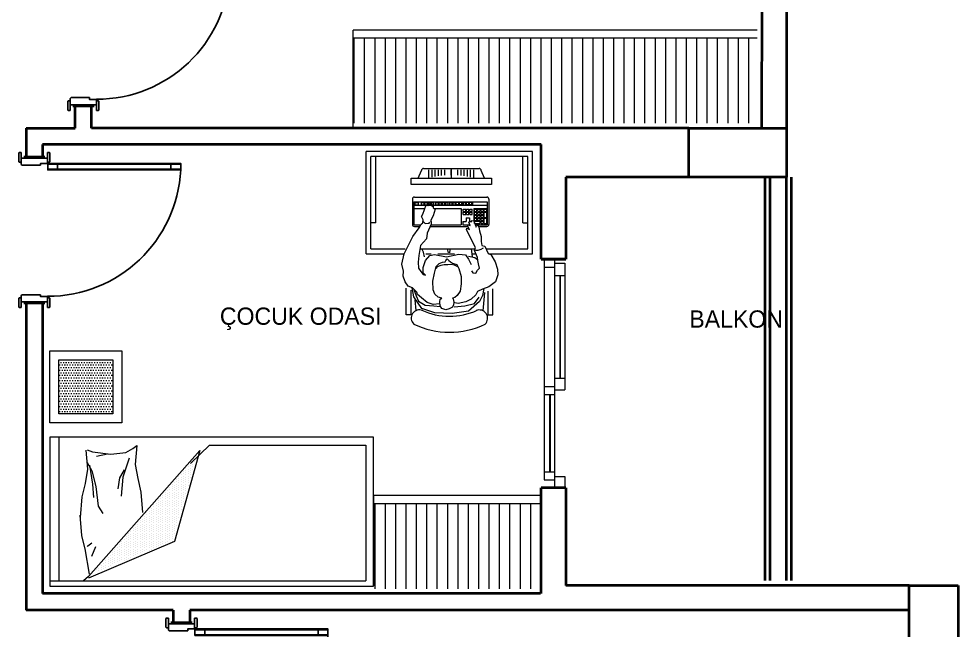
# Model space of a CAD drawing. Header units: millimetres. Extents: x 0 to 2111, y 0 to 1407.
# Drawn here: x 1536 to 2111, y 714 to 1089 of the extents above; entities that cross this region are included whole.
import ezdxf

# ---------------------------------------------------------------- set-up
doc = ezdxf.new("R2010")
doc.units = ezdxf.units.MM
for name, color, linetype, lineweight in [('cam', 130, 'Continuous', 5), ('duvar_40', 255, 'Continuous', 40), ('KAPI_ALFA', 252, 'Continuous', 25), ('tefriş-mobilyaaa', 250, 'Continuous', 15), ('yazı', 255, 'Continuous', 20)]:
    doc.layers.add(name, color=color, linetype=linetype, lineweight=lineweight)
doc.layers.add('PENCERE', color=134, linetype='Continuous')
doc.styles.get("Standard").update_dxf_attribs({"font": 'EtrFont'})
pattern_1 = [(90, (-7186.818, -2027.5866), (-6.35, 4e-16), [])]

# ---------------------------------------------------------------- blocks, each defined once
blk = doc.blocks.new('8')
at = {"layer": 'tefriş-mobilyaaa'}
h = blk.add_hatch(dxfattribs=at)
h.set_pattern_fill('LINE', color=256, scale=2, angle=90, style=0, pattern_type=2)
h.set_pattern_definition(pattern_1)
h.paths.add_polyline_path([(1852.3, 791.72), (1753.17, 791.72), (1753.17, 739.72), (1852.22, 739.72)])
for p, q in [((1855.21, 796.72), (1753.17, 796.72)), ((1855.21, 791.72), (1753.17, 791.72))]:
    blk.add_line(p, q, dxfattribs=at)
blk = doc.blocks.new('10')
at = {"layer": 'tefriş-mobilyaaa'}
h = blk.add_hatch(dxfattribs=at)
h.set_pattern_fill('LINE', color=256, scale=2, angle=90, style=0, pattern_type=2)
h.set_pattern_definition(pattern_1)
h.paths.add_polyline_path([(1740.68, 1076.72), (1740.65, 1024.72), (1987.65, 1024.72), (1987.65, 1076.72)])
for p, q in [((1987.65, 1081.72), (1740.69, 1081.72)), ((1987.65, 1076.72), (1740.69, 1076.72))]:
    blk.add_line(p, q, dxfattribs=at)
blk = doc.blocks.new('v6')
at = {"layer": 'cam'}
for p, q in [((1866.942818, 931.564204), (1866.942818, 868.564204)), ((1867.298018, 931.564204), (1867.298018, 868.564204)), ((1860.646118, 858.564204), (1860.65938, 811.344925)), ((1861.020018, 858.564204), (1861.03328, 811.344925))]:
    blk.add_line(p, q, dxfattribs=at)
at = {"layer": 'duvar_40'}
for p, q in [((1870.646107, 941.563204), (1855.645897, 941.563204)), ((1855.645897, 941.563204), (1870.646118, 941.563204)), ((1870.645988, 801.457784), (1855.645979, 801.457784))]:
    blk.add_line(p, q, dxfattribs=at)
at = {"layer": 'PENCERE', "color": 134, "linetype": 'Continuous', "lineweight": 18}
for p, q in [((1857.521118, 941.564204), (1857.521118, 936.564204)), ((1857.521118, 941.564204), (1863.771118, 941.564204)), ((1857.521118, 936.564204), (1857.521118, 863.564204)), ((1857.521118, 936.564204), (1863.771118, 936.564204)), ((1863.771118, 941.564204), (1863.771118, 936.564204)), ((1863.771118, 939.076104), (1870.021118, 939.076104)), ((1863.771118, 936.564204), (1863.771118, 931.564204)), ((1870.021118, 939.076104), (1870.021118, 931.564204)), ((1863.771118, 931.564204), (1863.771118, 868.564204)), ((1863.771118, 931.564204), (1866.942818, 931.564204)), ((1863.771118, 931.564204), (1870.021118, 931.564204)), ((1866.942818, 931.564204), (1867.298018, 931.564204)), ((1867.298018, 931.564204), (1870.021118, 931.564204)), ((1870.021118, 931.564204), (1870.021118, 868.564204)), ((1863.771118, 868.564204), (1863.771118, 863.564204)), ((1863.771118, 868.564204), (1866.942818, 868.564204)), ((1863.771118, 868.564204), (1870.021118, 868.564204)), ((1866.942818, 868.564204), (1867.298018, 868.564204)), ((1867.298018, 868.564204), (1870.021118, 868.564204)), ((1870.021118, 868.564204), (1870.021118, 861.419804)), ((1857.521118, 863.564204), (1857.521118, 858.564204)), ((1857.521118, 863.564204), (1863.771118, 863.564204)), ((1863.771118, 863.564204), (1863.771118, 858.564204)), ((1857.521118, 858.564204), (1857.53438, 811.344925)), ((1857.521118, 858.564204), (1860.646118, 858.564204)), ((1857.521118, 858.564204), (1863.771118, 858.564204)), ((1860.646118, 858.564204), (1861.020018, 858.564204)), ((1861.020018, 858.564204), (1863.771118, 858.564204)), ((1863.771118, 861.419804), (1870.021118, 861.419804)), ((1863.771118, 858.564204), (1863.78438, 811.344925)), ((1857.53438, 811.344925), (1857.53438, 806.344925)), ((1857.53438, 811.344925), (1860.65938, 811.344925)), ((1857.53438, 811.344925), (1863.78438, 811.344925)), ((1860.65938, 811.344925), (1861.03328, 811.344925)), ((1861.03328, 811.344925), (1863.78438, 811.344925)), ((1863.78438, 811.344925), (1863.78438, 806.344925)), ((1857.53438, 806.344925), (1863.78438, 806.344925)), ((1863.78438, 808.403825), (1870.03438, 808.403825)), ((1863.78438, 806.344925), (1863.78438, 801.344925)), ((1870.03438, 808.403825), (1870.03438, 801.344925)), ((1863.78438, 801.344925), (1866.95608, 801.344925)), ((1863.78438, 801.344925), (1870.03438, 801.344925)), ((1866.95608, 801.344925), (1867.31128, 801.344925)), ((1867.31128, 801.344925), (1870.03438, 801.344925))]:
    blk.add_line(p, q, dxfattribs=at)
blk = doc.blocks.new('h')
at = {"layer": 'tefriş-mobilyaaa'}
for p, q in [((62.5, 101.87871), (0, 101.87871)), ((0, 101.87871), (0, 0)), ((59.5, 98.87871), (3, 98.87871)), ((3, 98.87871), (3, 3)), ((26, 98.87871), (3, 98.87871)), ((43.5, 98.87871), (26, 98.87871)), ((43.5, 95.87871), (43.5, 98.87871)), ((59.5, 73.37914), (59.5, 98.87871)), ((62.5, 75.145794), (62.5, 101.87871)), ((26, 95.87871), (3, 95.87871)), ((43.5, 95.87871), (26, 95.87871)), ((29.052098, 75.155805), (44.489809, 75.155805)), ((99.974361, 77.474086), (83.971736, 77.492787)), ((99.97088, 74.495509), (99.974361, 77.474086)), ((10.247476, 35.207758), (10.243809, 69.144632)), ((16.197406, 72.519548), (11.534442, 70.435559)), ((27.807121, 29.589655), (27.807121, 73.910828)), ((30.795065, 29.34066), (30.795065, 74.159823)), ((30.795065, 74.159823), (44.738805, 74.159823)), ((32.787028, 29.34066), (32.787028, 74.159823)), ((34.778991, 65.985708), (34.778991, 74.159823)), ((35.188407, 72.335136), (35.188407, 73.829108)), ((36.682379, 73.829108), (35.188407, 73.829108)), ((36.682379, 72.335136), (35.188407, 72.335136)), ((35.188407, 70.343174), (35.188407, 71.837146)), ((36.682379, 71.837146), (35.188407, 71.837146)), ((36.682379, 70.343174), (35.188407, 70.343174)), ((35.188407, 68.351211), (35.188407, 69.845183)), ((36.682379, 69.845183), (35.188407, 69.845183)), ((36.682379, 72.335136), (36.682379, 73.829108)), ((36.682379, 70.343174), (36.682379, 71.837146)), ((36.682379, 68.351211), (36.682379, 69.845183)), ((37.027754, 72.335136), (37.027754, 73.829108)), ((40.361073, 73.829108), (37.027754, 73.829108)), ((40.361073, 72.335136), (37.027754, 72.335136)), ((38.521726, 71.837146), (37.027754, 71.837146)), ((37.027754, 70.343174), (37.027754, 71.837146)), ((38.521726, 70.343174), (37.027754, 70.343174)), ((38.521726, 69.845183), (37.027754, 69.845183)), ((37.027754, 68.351211), (37.027754, 69.845183)), ((38.521726, 70.343174), (38.521726, 71.837146)), ((38.521726, 68.351211), (38.521726, 69.845183)), ((38.867101, 70.343174), (38.867101, 71.837146)), ((40.361073, 71.837146), (38.867101, 71.837146)), ((40.361073, 70.343174), (38.867101, 70.343174)), ((38.867101, 68.351211), (38.867101, 69.845183)), ((40.361073, 69.845183), (38.867101, 69.845183)), ((40.361073, 72.335136), (40.361073, 73.829108)), ((40.361073, 70.343174), (40.361073, 71.837146)), ((40.361073, 68.351211), (40.361073, 69.845183)), ((40.706448, 72.335136), (40.706448, 73.829108)), ((44.039767, 73.829108), (40.706448, 73.829108)), ((44.039767, 72.335136), (40.706448, 72.335136)), ((40.706448, 70.343174), (40.706448, 71.837146)), ((42.20042, 71.837146), (40.706448, 71.837146)), ((42.20042, 70.343174), (40.706448, 70.343174)), ((40.706448, 68.351211), (40.706448, 69.845183)), ((42.20042, 69.845183), (40.706448, 69.845183)), ((42.20042, 70.343174), (42.20042, 71.837146)), ((42.20042, 68.351211), (42.20042, 69.845183)), ((42.545795, 70.343174), (42.545795, 71.837146)), ((44.039767, 71.837146), (42.545795, 71.837146)), ((44.039767, 70.343174), (42.545795, 70.343174)), ((42.545795, 66.359248), (42.545795, 69.845183)), ((44.039767, 69.845183), (42.545795, 69.845183)), ((44.039767, 72.335136), (44.039767, 73.829108)), ((44.039767, 70.343174), (44.039767, 71.837146)), ((44.039767, 66.359248), (44.039767, 69.845183)), ((44.738805, 67.784742), (44.738805, 74.159823)), ((45.734786, 68.675137), (45.734786, 73.910828)), ((85.339507, 74.512607), (99.97088, 74.495509)), ((86.281522, 72.508164), (97.384736, 71.429694)), ((16.144051, 65.885773), (11.152428, 65.883945)), ((15.587606, 63.949517), (11.152667, 63.947757)), ((30.795065, 65.195991), (32.787028, 65.195991)), ((32.595616, 64.806614), (31.101644, 64.806614)), ((31.101644, 64.806614), (31.101644, 63.312642)), ((32.595616, 63.312642), (31.101644, 63.312642)), ((32.595616, 64.806614), (32.595616, 63.312642)), ((34.778991, 65.985708), (42.59777, 65.985708)), ((36.682379, 68.351211), (35.188407, 68.351211)), ((35.188407, 66.359248), (35.188407, 67.85322)), ((36.682379, 67.85322), (35.188407, 67.85322)), ((36.682379, 66.359248), (35.188407, 66.359248)), ((35.188407, 63.45051), (35.188407, 64.944482)), ((36.682379, 64.944482), (35.188407, 64.944482)), ((36.682379, 63.45051), (35.188407, 63.45051)), ((36.682379, 66.359248), (36.682379, 67.85322)), ((36.682379, 63.45051), (36.682379, 64.944482)), ((38.521726, 68.351211), (37.027754, 68.351211)), ((38.521726, 67.85322), (37.027754, 67.85322)), ((37.027754, 66.359248), (37.027754, 67.85322)), ((38.521726, 66.359248), (37.027754, 66.359248)), ((37.027754, 63.45051), (37.027754, 64.944482)), ((38.521726, 64.944482), (37.027754, 64.944482)), ((38.521726, 63.45051), (37.027754, 63.45051)), ((38.521726, 66.359248), (38.521726, 67.85322)), ((38.521726, 63.45051), (38.521726, 64.944482)), ((40.361073, 68.351211), (38.867101, 68.351211)), ((38.867101, 66.359248), (38.867101, 67.85322)), ((40.361073, 67.85322), (38.867101, 67.85322)), ((40.361073, 66.359248), (38.867101, 66.359248)), ((40.361073, 66.359248), (40.361073, 67.85322)), ((40.499268, 63.204028), (42.746842, 63.204028)), ((40.499268, 61.212065), (40.499268, 63.204028)), ((42.20042, 68.351211), (40.706448, 68.351211)), ((40.706448, 66.359248), (40.706448, 67.85322)), ((42.20042, 67.85322), (40.706448, 67.85322)), ((42.20042, 66.359248), (40.706448, 66.359248)), ((42.20042, 66.359248), (42.20042, 67.85322)), ((44.039767, 66.359248), (42.545795, 66.359248)), ((42.746842, 63.204028), (42.746842, 64.596474)), ((44.738805, 66.822788), (44.738805, 67.284691)), ((44.738805, 59.220102), (44.738805, 63.512251)), ((45.734786, 67.212187), (45.734786, 67.375158)), ((59.5, 64.608514), (59.5, 66.699)), ((59.5, 32.87274), (59.5, 64.608514)), ((62.5, 64.900947), (62.5, 67.277005)), ((15.225758, 62.013284), (11.152905, 62.011569)), ((14.792875, 60.077043), (11.153144, 60.075381)), ((14.547992, 58.140825), (11.153382, 58.139194)), ((30.795065, 59.220102), (32.787028, 59.220102)), ((32.595208, 61.078817), (31.101236, 61.078817)), ((31.101236, 59.584845), (31.101236, 61.078817)), ((32.595208, 59.584845), (31.101236, 59.584845)), ((32.595344, 62.94173), (31.101372, 62.94173)), ((31.101372, 62.94173), (31.101372, 61.447758)), ((32.595344, 61.447758), (31.101372, 61.447758)), ((31.102006, 58.661273), (31.102006, 57.167301)), ((32.595978, 58.661273), (31.102006, 58.661273)), ((32.595208, 59.584845), (32.595208, 61.078817)), ((32.595344, 62.94173), (32.595344, 61.447758)), ((32.595978, 58.661273), (32.595978, 57.167301)), ((34.778991, 41.618653), (34.778991, 58.224121)), ((34.778991, 58.224121), (44.738805, 58.224121)), ((36.682379, 62.952519), (35.188407, 62.952519)), ((35.188407, 61.458547), (35.188407, 62.952519)), ((36.682379, 61.458547), (35.188407, 61.458547)), ((36.682379, 60.960556), (35.188407, 60.960556)), ((35.188407, 59.466584), (35.188407, 60.960556)), ((36.682379, 59.466584), (35.188407, 59.466584)), ((36.682379, 61.458547), (36.682379, 62.952519)), ((36.682379, 59.466584), (36.682379, 60.960556)), ((38.521726, 62.952519), (37.027754, 62.952519)), ((37.027754, 61.458547), (37.027754, 62.952519)), ((38.521726, 61.458547), (37.027754, 61.458547)), ((37.027754, 59.466584), (37.027754, 60.960556)), ((38.521726, 60.960556), (37.027754, 60.960556)), ((38.521726, 59.466584), (37.027754, 59.466584)), ((38.521726, 61.458547), (38.521726, 62.952519)), ((38.521726, 59.466584), (38.521726, 60.960556)), ((40.499268, 61.212065), (42.746842, 61.212065)), ((42.746842, 59.220102), (42.746842, 61.212065)), ((42.746842, 59.220102), (44.738805, 59.220102)), ((44.76737, 39.754057), (44.738805, 58.224121)), ((45.734786, 39.314699), (45.734786, 62.262787)), ((10.245643, 51.997032), (16.197406, 51.997032)), ((14.401907, 56.204619), (11.153621, 56.203006)), ((14.353494, 51.99874), (11.153859, 51.997132)), ((32.595978, 57.167301), (31.102006, 57.167301)), ((31.102006, 56.66931), (31.102006, 55.175338)), ((32.595978, 56.66931), (31.102006, 56.66931)), ((32.595978, 55.175338), (31.102006, 55.175338)), ((31.102006, 53.248886), (31.102006, 54.742859)), ((32.595978, 54.742859), (31.102006, 54.742859)), ((32.595978, 53.248886), (31.102006, 53.248886)), ((31.102006, 51.256924), (31.102006, 52.750896)), ((32.595978, 52.750896), (31.102006, 52.750896)), ((32.595978, 56.66931), (32.595978, 55.175338)), ((32.595978, 53.248886), (32.595978, 54.742859)), ((32.595978, 51.256924), (32.595978, 52.750896)), ((62.5, 43.877404), (62.5, 54.174107)), ((14.402384, 48.151198), (11.154098, 48.149585)), ((14.548946, 46.215028), (11.154336, 46.213397)), ((32.595978, 51.256924), (31.102006, 51.256924)), ((31.102006, 48.71922), (31.102006, 50.213192)), ((32.595978, 50.213192), (31.102006, 50.213192)), ((32.595978, 48.71922), (31.102006, 48.71922)), ((31.102006, 46.727257), (31.102006, 48.221229)), ((32.595978, 48.221229), (31.102006, 48.221229)), ((32.595978, 46.727257), (31.102006, 46.727257)), ((31.102006, 44.735294), (31.102006, 46.229266)), ((32.595978, 46.229266), (31.102006, 46.229266)), ((32.595978, 48.71922), (32.595978, 50.213192)), ((32.595978, 46.727257), (32.595978, 48.221229)), ((32.595978, 44.735294), (32.595978, 46.229266)), ((14.794307, 44.278871), (11.154575, 44.277209)), ((15.227667, 42.342736), (11.154814, 42.341021)), ((15.589992, 40.406593), (11.155052, 40.404833)), ((32.595978, 44.735294), (31.102006, 44.735294)), ((31.102006, 42.743332), (31.102006, 44.237304)), ((32.595978, 44.237304), (31.102006, 44.237304)), ((32.595978, 42.743332), (31.102006, 42.743332)), ((31.102006, 40.003661), (31.102006, 41.497633)), ((32.595978, 41.497633), (31.102006, 41.497633)), ((32.595978, 42.743332), (32.595978, 44.237304)), ((32.595978, 40.003661), (32.595978, 41.497633)), ((16.146914, 38.470474), (11.155291, 38.468645)), ((32.595978, 40.003661), (31.102006, 40.003661)), ((31.102006, 38.011698), (31.102006, 39.50567)), ((32.595978, 39.50567), (31.102006, 39.50567)), ((32.595978, 38.011698), (31.102006, 38.011698)), ((31.102006, 36.019735), (31.102006, 37.513707)), ((32.595978, 37.513707), (31.102006, 37.513707)), ((32.595978, 36.019735), (31.102006, 36.019735)), ((31.102006, 34.027772), (31.102006, 35.521745)), ((32.595978, 35.521745), (31.102006, 35.521745)), ((32.595978, 38.011698), (32.595978, 39.50567)), ((32.595978, 36.019735), (32.595978, 37.513707)), ((32.595978, 34.027772), (32.595978, 35.521745)), ((34.778991, 29.34066), (34.778991, 35.984365)), ((62.5, 36.548892), (62.5, 39.939605)), ((16.201904, 31.837782), (11.538427, 33.917125)), ((30.795065, 29.34066), (44.738805, 29.34066)), ((32.595978, 34.027772), (31.102006, 34.027772)), ((32.595978, 32.186692), (31.102006, 32.186692)), ((31.102006, 30.043847), (31.102006, 32.186692)), ((32.595978, 30.043847), (31.102006, 30.043847)), ((32.595978, 30.043847), (32.595978, 32.186692)), ((44.738805, 29.34066), (44.738805, 33.51053)), ((45.734786, 29.589655), (45.734786, 33.012965)), ((90.760877, 29.920877), (97.336956, 30.544109)), ((29.052098, 28.344679), (44.489809, 28.344679)), ((59.5, 3), (59.5, 23.976262)), ((62.5, 0), (62.5, 23.20632)), ((99.912447, 24.49368), (83.637432, 24.512699)), ((84.82256, 27.489896), (99.915928, 27.472257)), ((99.915928, 27.472257), (99.912447, 24.49368)), ((26, 6), (3, 6)), ((43.5, 6), (26, 6)), ((43.5, 6), (43.5, 3)), ((62.5, 0), (0, 0)), ((59.5, 3), (3, 3)), ((26, 3), (3, 3)), ((43.5, 3), (26, 3))]:
    blk.add_line(p, q, dxfattribs=at)
at = {"layer": 'tefriş-mobilyaaa', "flags": 128}
for points in [[(72.944966, 64.557674), (74.126424, 65.400852), (74.295204, 67.087207), (72.607407, 68.09902), (71.257169, 69.448104), (68.725473, 68.773562), (66.531337, 68.436291), (64.84354, 68.267656), (60.455267, 66.412665), (58.76747, 66.918571), (53.535299, 64.389038), (47.628009, 61.522234), (46.78411, 61.69087), (47.628009, 63.20859), (45.602652, 62.196777), (44.758753, 62.534048), (45.265093, 63.714496), (43.070956, 62.871319), (42.564617, 63.714496), (42.902177, 64.557674), (42.227058, 64.72631), (42.395837, 65.906758), (46.277771, 67.424478), (44.421194, 67.255842), (44.927533, 68.09902), (46.108991, 68.942198), (48.471907, 69.448104), (52.016281, 70.459917), (55.054316, 70.459917), (57.417232, 70.797189), (57.923571, 72.652179), (62.311844, 74.675806), (62.986963, 76.362161), (67.544015, 78.891694), (71.932288, 80.409414), (75.307882, 80.578049), (79.696155, 79.228965), (82.734189, 75.013077), (84.253207, 71.13446), (85.603445, 68.267656), (87.628801, 67.087207), (90.329277, 64.220403), (91.848294, 61.016328), (93.029752, 56.294533), (92.523413, 54.270907)], [(60.286487, 66.918571), (60.286487, 68.604927), (59.611368, 70.459918), (58.936249, 71.809002)], [(83.746868, 71.977637), (87.966361, 71.13446), (91.679514, 69.448104), (97.586804, 62.702683), (99.105822, 52.753187), (98.768263, 42.129149), (96.067787, 34.203279), (88.810259, 29.312849), (83.345153, 28.247397)], [(95.055109, 53.933636), (94.37999, 60.341786), (92.860972, 66.244029), (89.147819, 69.110833)], [(39.245235, 40.976763), (42.339445, 39.43098), (43.014564, 39.768251), (44.364802, 39.936887), (49.934532, 37.407354), (53.310127, 36.901447), (57.450405, 33.360101), (63.526475, 32.348288), (67.577188, 31.842381), (71.290341, 32.179653), (73.315698, 33.528737), (75.172275, 35.046457), (75.678614, 36.395541), (74.159597, 34.877821), (70.952782, 34.877821), (66.564509, 36.395541), (63.526475, 39.093709), (63.020135, 41.960513), (64.370373, 49.211841), (62.851356, 56.80044), (63.188915, 60.847692), (65.720611, 62.702683), (69.096205, 64.220403)], [(64.168421, 65.063581), (59.5, 64.608514)], [(63.999641, 62.702683), (64.84354, 66.5813), (66.024998, 68.267656)], [(70.58205, 56.125898), (69.569372, 54.102271), (69.063032, 51.910009), (69.231812, 50.055019), (69.231812, 47.694121), (69.738151, 45.670495), (70.41327, 43.478233), (71.763508, 42.972326)], [(62.029861, 50.428999), (59.5, 49.834246)], [(60.065453, 51.238298), (62.033398, 51.144666)], [(93.231705, 44.995953), (93.569264, 41.117336), (92.387806, 37.407354), (89.518551, 33.866008), (87.493194, 31.50511), (85.974177, 30.999204), (83.442481, 28.469671), (82.261023, 25.771502), (79.729327, 23.916512), (76.184953, 22.736063), (73.146918, 22.904698), (68.927425, 21.892885), (62.513796, 23.410605), (51.959889, 28.638306), (46.727718, 32.516924), (44.364802, 33.697372), (43.520903, 34.709185), (41.833106, 34.877821), (39.63897, 33.866008), (38.165709, 34.753883), (32.595978, 36.777509), (32.427198, 37.452051), (33.102317, 37.789322), (31.920859, 38.801136), (31.920859, 40.15022), (33.271097, 40.15022), (33.271097, 41.162033), (34.452555, 41.162033), (35.296454, 42.342482), (39.245235, 40.976763)], [(84.421987, 29.312849), (88.30392, 30.661933), (91.510735, 32.179653), (93.873651, 36.226905), (94.37999, 41.454607), (94.886329, 45.333224)], [(42.812611, 35.046456), (43.99407, 36.226905), (43.82529, 38.587803), (43.150171, 39.093709)], [(64.361154, 35.786544), (61.491898, 35.112001), (59.861513, 34.249593)]]:
    blk.add_lwpolyline(points, dxfattribs=at)
for points in [[(20.127947, 27.513286), (16.197406, 27.513286), (16.197406, 76.839104), (20.127947, 76.839104)], [(65.687438, 49.717747), (66.531337, 50.560925), (67.544015, 51.572738), (68.219134, 52.921823), (69.063032, 55.619991), (71.425949, 56.80044), (76.48934, 58.149524), (80.877613, 58.149524), (85.434665, 57.643617), (88.13514, 55.788627), (89.316598, 54.270907), (89.654158, 52.921823), (90.160497, 53.259094), (92.185854, 53.765), (93.704871, 53.596365), (95.223888, 52.921823), (96.236567, 50.898196), (96.911686, 48.87457), (96.067787, 46.345037), (94.37999, 45.333224), (92.017074, 45.164588), (90.329277, 45.333224), (89.654158, 46.345037), (89.147819, 44.152775), (87.291242, 42.129149), (84.590766, 41.117336), (79.189815, 40.9487), (74.295204, 41.791878), (70.244491, 42.803691), (68.556693, 44.658682), (67.712795, 46.682308), (67.544015, 48.368663), (66.531337, 48.87457)]]:
    blk.add_lwpolyline(points, close=True, dxfattribs=at)
at = {"layer": 'tefriş-mobilyaaa'}
for centre, radius, start, end in [((29.052098, 73.910828), 1.244977, 90, 180), ((44.489809, 73.910828), 1.244977, 0, 90), ((11.534601, 69.144768), 1.290792, 90.00706, 180.00706), ((101.952378, 69.29176), 5.043225, 43.907651, 202.961104), ((60.288164, 51.030225), 50.252672, 334.208501, 25.657588), ((60.288164, 51.030225), 40.503554, 335.195703, 24.670381), ((11.538268, 35.207917), 1.290792, 180.00706, 270.00706), ((101.909583, 32.671361), 5.043225, 156.904982, 315.958435), ((29.052098, 29.589655), 1.244977, 180, 270), ((44.489809, 29.589655), 1.244977, 270, 0)]:
    blk.add_arc(centre, radius, start, end, dxfattribs=at)
blk = doc.blocks.new('*X16')
at = {"color": 0}
for p, q in [((1028.7, 1508.125), (1028.7, 1508.125)), ((1029.49375, 1509.7125), (1029.49375, 1509.7125)), ((1030.2875, 1508.125), (1030.2875, 1508.125)), ((1020.7625, 1501.775), (1020.7625, 1501.775)), ((1022.35, 1501.775), (1022.35, 1501.775)), ((1023.14375, 1503.3625), (1023.14375, 1503.3625)), ((1023.9375, 1501.775), (1023.9375, 1501.775)), ((1024.73125, 1503.3625), (1024.73125, 1503.3625)), ((1025.525, 1504.95), (1025.525, 1504.95)), ((1025.525, 1501.775), (1025.525, 1501.775)), ((1026.31875, 1506.5375), (1026.31875, 1506.5375)), ((1026.31875, 1503.3625), (1026.31875, 1503.3625)), ((1027.1125, 1504.95), (1027.1125, 1504.95)), ((1027.1125, 1501.775), (1027.1125, 1501.775)), ((1027.90625, 1506.5375), (1027.90625, 1506.5375)), ((1027.90625, 1503.3625), (1027.90625, 1503.3625)), ((1028.7, 1504.95), (1028.7, 1504.95)), ((1029.49375, 1506.5375), (1029.49375, 1506.5375)), ((1014.4125, 1495.425), (1014.4125, 1495.425)), ((1015.20625, 1497.0125), (1015.20625, 1497.0125)), ((1016, 1495.425), (1016, 1495.425)), ((1016.79375, 1497.0125), (1016.79375, 1497.0125)), ((1017.5875, 1498.6), (1017.5875, 1498.6)), ((1017.5875, 1495.425), (1017.5875, 1495.425)), ((1018.38125, 1497.0125), (1018.38125, 1497.0125)), ((1019.175, 1498.6), (1019.175, 1498.6)), ((1019.175, 1495.425), (1019.175, 1495.425)), ((1019.96875, 1500.1875), (1019.96875, 1500.1875)), ((1019.96875, 1497.0125), (1019.96875, 1497.0125)), ((1020.7625, 1498.6), (1020.7625, 1498.6)), ((1020.7625, 1495.425), (1020.7625, 1495.425)), ((1021.55625, 1500.1875), (1021.55625, 1500.1875)), ((1021.55625, 1497.0125), (1021.55625, 1497.0125)), ((1022.35, 1498.6), (1022.35, 1498.6)), ((1022.35, 1495.425), (1022.35, 1495.425)), ((1023.14375, 1500.1875), (1023.14375, 1500.1875)), ((1023.14375, 1497.0125), (1023.14375, 1497.0125)), ((1023.9375, 1498.6), (1023.9375, 1498.6)), ((1023.9375, 1495.425), (1023.9375, 1495.425)), ((1024.73125, 1500.1875), (1024.73125, 1500.1875)), ((1024.73125, 1497.0125), (1024.73125, 1497.0125)), ((1025.525, 1498.6), (1025.525, 1498.6)), ((1026.31875, 1500.1875), (1026.31875, 1500.1875)), ((1006.475, 1489.075), (1006.475, 1489.075)), ((1008.0625, 1489.075), (1008.0625, 1489.075)), ((1008.85625, 1490.6625), (1008.85625, 1490.6625)), ((1009.65, 1492.25), (1009.65, 1492.25)), ((1009.65, 1489.075), (1009.65, 1489.075)), ((1010.44375, 1490.6625), (1010.44375, 1490.6625)), ((1011.2375, 1492.25), (1011.2375, 1492.25)), ((1011.2375, 1489.075), (1011.2375, 1489.075)), ((1012.03125, 1493.8375), (1012.03125, 1493.8375)), ((1012.03125, 1490.6625), (1012.03125, 1490.6625)), ((1012.825, 1492.25), (1012.825, 1492.25)), ((1012.825, 1489.075), (1012.825, 1489.075)), ((1013.61875, 1493.8375), (1013.61875, 1493.8375)), ((1013.61875, 1490.6625), (1013.61875, 1490.6625)), ((1014.4125, 1492.25), (1014.4125, 1492.25)), ((1014.4125, 1489.075), (1014.4125, 1489.075)), ((1015.20625, 1493.8375), (1015.20625, 1493.8375)), ((1015.20625, 1490.6625), (1015.20625, 1490.6625)), ((1016, 1492.25), (1016, 1492.25)), ((1016, 1489.075), (1016, 1489.075)), ((1016.79375, 1493.8375), (1016.79375, 1493.8375)), ((1016.79375, 1490.6625), (1016.79375, 1490.6625)), ((1017.5875, 1492.25), (1017.5875, 1492.25)), ((1017.5875, 1489.075), (1017.5875, 1489.075)), ((1018.38125, 1493.8375), (1018.38125, 1493.8375)), ((1018.38125, 1490.6625), (1018.38125, 1490.6625)), ((1019.175, 1492.25), (1019.175, 1492.25)), ((1019.175, 1489.075), (1019.175, 1489.075)), ((1019.96875, 1493.8375), (1019.96875, 1493.8375)), ((1019.96875, 1490.6625), (1019.96875, 1490.6625)), ((1020.7625, 1492.25), (1020.7625, 1492.25)), ((1020.7625, 1489.075), (1020.7625, 1489.075)), ((1021.55625, 1493.8375), (1021.55625, 1493.8375)), ((1021.55625, 1490.6625), (1021.55625, 1490.6625)), ((1022.35, 1492.25), (1022.35, 1492.25)), ((1022.35, 1489.075), (1022.35, 1489.075)), ((1023.14375, 1493.8375), (1023.14375, 1493.8375)), ((1023.14375, 1490.6625), (1023.14375, 1490.6625)), ((1000.125, 1482.725), (1000.125, 1482.725)), ((1000.91875, 1484.3125), (1000.91875, 1484.3125)), ((1001.7125, 1482.725), (1001.7125, 1482.725)), ((1002.50625, 1484.3125), (1002.50625, 1484.3125)), ((1003.3, 1485.9), (1003.3, 1485.9)), ((1003.3, 1482.725), (1003.3, 1482.725)), ((1004.09375, 1487.4875), (1004.09375, 1487.4875)), ((1004.09375, 1484.3125), (1004.09375, 1484.3125)), ((1004.8875, 1485.9), (1004.8875, 1485.9)), ((1004.8875, 1482.725), (1004.8875, 1482.725)), ((1005.68125, 1487.4875), (1005.68125, 1487.4875)), ((1005.68125, 1484.3125), (1005.68125, 1484.3125)), ((1006.475, 1485.9), (1006.475, 1485.9)), ((1006.475, 1482.725), (1006.475, 1482.725)), ((1007.26875, 1487.4875), (1007.26875, 1487.4875)), ((1007.26875, 1484.3125), (1007.26875, 1484.3125)), ((1008.0625, 1485.9), (1008.0625, 1485.9)), ((1008.0625, 1482.725), (1008.0625, 1482.725)), ((1008.85625, 1487.4875), (1008.85625, 1487.4875)), ((1008.85625, 1484.3125), (1008.85625, 1484.3125)), ((1009.65, 1485.9), (1009.65, 1485.9)), ((1009.65, 1482.725), (1009.65, 1482.725)), ((1010.44375, 1487.4875), (1010.44375, 1487.4875)), ((1010.44375, 1484.3125), (1010.44375, 1484.3125)), ((1011.2375, 1485.9), (1011.2375, 1485.9)), ((1011.2375, 1482.725), (1011.2375, 1482.725)), ((1012.03125, 1487.4875), (1012.03125, 1487.4875)), ((1012.03125, 1484.3125), (1012.03125, 1484.3125)), ((1012.825, 1485.9), (1012.825, 1485.9)), ((1012.825, 1482.725), (1012.825, 1482.725)), ((1013.61875, 1487.4875), (1013.61875, 1487.4875)), ((1013.61875, 1484.3125), (1013.61875, 1484.3125)), ((1014.4125, 1485.9), (1014.4125, 1485.9)), ((1014.4125, 1482.725), (1014.4125, 1482.725)), ((1015.20625, 1487.4875), (1015.20625, 1487.4875)), ((1015.20625, 1484.3125), (1015.20625, 1484.3125)), ((1016, 1485.9), (1016, 1485.9)), ((1016, 1482.725), (1016, 1482.725)), ((1016.79375, 1487.4875), (1016.79375, 1487.4875)), ((1016.79375, 1484.3125), (1016.79375, 1484.3125)), ((1017.5875, 1485.9), (1017.5875, 1485.9)), ((1017.5875, 1482.725), (1017.5875, 1482.725)), ((1018.38125, 1487.4875), (1018.38125, 1487.4875)), ((1018.38125, 1484.3125), (1018.38125, 1484.3125)), ((1019.175, 1485.9), (1019.175, 1485.9)), ((1019.175, 1482.725), (1019.175, 1482.725)), ((1019.96875, 1487.4875), (1019.96875, 1487.4875)), ((1019.96875, 1484.3125), (1019.96875, 1484.3125)), ((1020.7625, 1485.9), (1020.7625, 1485.9)), ((1021.55625, 1487.4875), (1021.55625, 1487.4875)), ((992.1875, 1476.375), (992.1875, 1476.375)), ((993.775, 1476.375), (993.775, 1476.375)), ((994.56875, 1477.9625), (994.56875, 1477.9625)), ((995.3625, 1479.55), (995.3625, 1479.55)), ((995.3625, 1476.375), (995.3625, 1476.375)), ((996.15625, 1477.9625), (996.15625, 1477.9625)), ((996.95, 1479.55), (996.95, 1479.55)), ((996.95, 1476.375), (996.95, 1476.375)), ((997.74375, 1481.1375), (997.74375, 1481.1375)), ((997.74375, 1477.9625), (997.74375, 1477.9625)), ((998.5375, 1479.55), (998.5375, 1479.55)), ((998.5375, 1476.375), (998.5375, 1476.375)), ((999.33125, 1481.1375), (999.33125, 1481.1375)), ((999.33125, 1477.9625), (999.33125, 1477.9625)), ((1000.125, 1479.55), (1000.125, 1479.55)), ((1000.125, 1476.375), (1000.125, 1476.375)), ((1000.91875, 1481.1375), (1000.91875, 1481.1375)), ((1000.91875, 1477.9625), (1000.91875, 1477.9625)), ((1001.7125, 1479.55), (1001.7125, 1479.55)), ((1001.7125, 1476.375), (1001.7125, 1476.375)), ((1002.50625, 1481.1375), (1002.50625, 1481.1375)), ((1002.50625, 1477.9625), (1002.50625, 1477.9625)), ((1003.3, 1479.55), (1003.3, 1479.55)), ((1003.3, 1476.375), (1003.3, 1476.375)), ((1004.09375, 1481.1375), (1004.09375, 1481.1375)), ((1004.09375, 1477.9625), (1004.09375, 1477.9625)), ((1004.8875, 1479.55), (1004.8875, 1479.55)), ((1004.8875, 1476.375), (1004.8875, 1476.375)), ((1005.68125, 1481.1375), (1005.68125, 1481.1375)), ((1005.68125, 1477.9625), (1005.68125, 1477.9625)), ((1006.475, 1479.55), (1006.475, 1479.55)), ((1006.475, 1476.375), (1006.475, 1476.375)), ((1007.26875, 1481.1375), (1007.26875, 1481.1375)), ((1007.26875, 1477.9625), (1007.26875, 1477.9625)), ((1008.0625, 1479.55), (1008.0625, 1479.55)), ((1008.0625, 1476.375), (1008.0625, 1476.375)), ((1008.85625, 1481.1375), (1008.85625, 1481.1375)), ((1008.85625, 1477.9625), (1008.85625, 1477.9625)), ((1009.65, 1479.55), (1009.65, 1479.55)), ((1009.65, 1476.375), (1009.65, 1476.375)), ((1010.44375, 1481.1375), (1010.44375, 1481.1375)), ((1010.44375, 1477.9625), (1010.44375, 1477.9625)), ((1011.2375, 1479.55), (1011.2375, 1479.55)), ((1011.2375, 1476.375), (1011.2375, 1476.375)), ((1012.03125, 1481.1375), (1012.03125, 1481.1375)), ((1012.03125, 1477.9625), (1012.03125, 1477.9625)), ((1012.825, 1479.55), (1012.825, 1479.55)), ((1012.825, 1476.375), (1012.825, 1476.375)), ((1013.61875, 1481.1375), (1013.61875, 1481.1375)), ((1013.61875, 1477.9625), (1013.61875, 1477.9625)), ((1014.4125, 1479.55), (1014.4125, 1479.55)), ((1014.4125, 1476.375), (1014.4125, 1476.375)), ((1015.20625, 1481.1375), (1015.20625, 1481.1375)), ((1015.20625, 1477.9625), (1015.20625, 1477.9625)), ((1016, 1479.55), (1016, 1479.55)), ((1016, 1476.375), (1016, 1476.375)), ((1016.79375, 1481.1375), (1016.79375, 1481.1375)), ((1016.79375, 1477.9625), (1016.79375, 1477.9625)), ((1017.5875, 1479.55), (1017.5875, 1479.55)), ((1018.38125, 1481.1375), (1018.38125, 1481.1375)), ((984.25, 1470.025), (984.25, 1470.025)), ((985.8375, 1470.025), (985.8375, 1470.025)), ((986.63125, 1471.6125), (986.63125, 1471.6125)), ((987.425, 1470.025), (987.425, 1470.025)), ((988.21875, 1471.6125), (988.21875, 1471.6125)), ((989.0125, 1473.2), (989.0125, 1473.2)), ((989.0125, 1470.025), (989.0125, 1470.025)), ((989.80625, 1474.7875), (989.80625, 1474.7875)), ((989.80625, 1471.6125), (989.80625, 1471.6125)), ((990.6, 1473.2), (990.6, 1473.2)), ((990.6, 1470.025), (990.6, 1470.025)), ((991.39375, 1474.7875), (991.39375, 1474.7875)), ((991.39375, 1471.6125), (991.39375, 1471.6125)), ((992.1875, 1473.2), (992.1875, 1473.2)), ((992.1875, 1470.025), (992.1875, 1470.025)), ((992.98125, 1474.7875), (992.98125, 1474.7875)), ((992.98125, 1471.6125), (992.98125, 1471.6125)), ((993.775, 1473.2), (993.775, 1473.2)), ((993.775, 1470.025), (993.775, 1470.025)), ((994.56875, 1474.7875), (994.56875, 1474.7875)), ((994.56875, 1471.6125), (994.56875, 1471.6125)), ((995.3625, 1473.2), (995.3625, 1473.2)), ((995.3625, 1470.025), (995.3625, 1470.025)), ((996.15625, 1474.7875), (996.15625, 1474.7875)), ((996.15625, 1471.6125), (996.15625, 1471.6125)), ((996.95, 1473.2), (996.95, 1473.2)), ((996.95, 1470.025), (996.95, 1470.025)), ((997.74375, 1474.7875), (997.74375, 1474.7875)), ((997.74375, 1471.6125), (997.74375, 1471.6125)), ((998.5375, 1473.2), (998.5375, 1473.2)), ((998.5375, 1470.025), (998.5375, 1470.025)), ((999.33125, 1474.7875), (999.33125, 1474.7875)), ((999.33125, 1471.6125), (999.33125, 1471.6125)), ((1000.125, 1473.2), (1000.125, 1473.2)), ((1000.125, 1470.025), (1000.125, 1470.025)), ((1000.91875, 1474.7875), (1000.91875, 1474.7875)), ((1000.91875, 1471.6125), (1000.91875, 1471.6125)), ((1001.7125, 1473.2), (1001.7125, 1473.2)), ((1001.7125, 1470.025), (1001.7125, 1470.025)), ((1002.50625, 1474.7875), (1002.50625, 1474.7875)), ((1002.50625, 1471.6125), (1002.50625, 1471.6125)), ((1003.3, 1473.2), (1003.3, 1473.2)), ((1003.3, 1470.025), (1003.3, 1470.025)), ((1004.09375, 1474.7875), (1004.09375, 1474.7875)), ((1004.09375, 1471.6125), (1004.09375, 1471.6125)), ((1004.8875, 1473.2), (1004.8875, 1473.2)), ((1004.8875, 1470.025), (1004.8875, 1470.025)), ((1005.68125, 1474.7875), (1005.68125, 1474.7875)), ((1005.68125, 1471.6125), (1005.68125, 1471.6125)), ((1006.475, 1473.2), (1006.475, 1473.2)), ((1006.475, 1470.025), (1006.475, 1470.025)), ((1007.26875, 1474.7875), (1007.26875, 1474.7875)), ((1007.26875, 1471.6125), (1007.26875, 1471.6125)), ((1008.0625, 1473.2), (1008.0625, 1473.2)), ((1008.0625, 1470.025), (1008.0625, 1470.025)), ((1008.85625, 1474.7875), (1008.85625, 1474.7875)), ((1008.85625, 1471.6125), (1008.85625, 1471.6125)), ((1009.65, 1473.2), (1009.65, 1473.2)), ((1009.65, 1470.025), (1009.65, 1470.025)), ((1010.44375, 1474.7875), (1010.44375, 1474.7875)), ((1010.44375, 1471.6125), (1010.44375, 1471.6125)), ((1011.2375, 1473.2), (1011.2375, 1473.2)), ((1011.2375, 1470.025), (1011.2375, 1470.025)), ((1012.03125, 1474.7875), (1012.03125, 1474.7875)), ((1012.03125, 1471.6125), (1012.03125, 1471.6125)), ((1012.825, 1473.2), (1012.825, 1473.2)), ((1012.825, 1470.025), (1012.825, 1470.025)), ((1013.61875, 1474.7875), (1013.61875, 1474.7875)), ((1013.61875, 1471.6125), (1013.61875, 1471.6125)), ((1014.4125, 1473.2), (1014.4125, 1473.2)), ((1014.4125, 1470.025), (1014.4125, 1470.025)), ((1015.20625, 1474.7875), (1015.20625, 1474.7875)), ((1015.20625, 1471.6125), (1015.20625, 1471.6125)), ((1016, 1473.2), (1016, 1473.2)), ((977.9, 1463.675), (977.9, 1463.675)), ((978.69375, 1465.2625), (978.69375, 1465.2625)), ((979.4875, 1463.675), (979.4875, 1463.675)), ((980.28125, 1465.2625), (980.28125, 1465.2625)), ((981.075, 1466.85), (981.075, 1466.85)), ((981.075, 1463.675), (981.075, 1463.675)), ((981.86875, 1465.2625), (981.86875, 1465.2625)), ((982.6625, 1466.85), (982.6625, 1466.85)), ((982.6625, 1463.675), (982.6625, 1463.675)), ((983.45625, 1468.4375), (983.45625, 1468.4375)), ((983.45625, 1465.2625), (983.45625, 1465.2625)), ((984.25, 1466.85), (984.25, 1466.85)), ((984.25, 1463.675), (984.25, 1463.675)), ((985.04375, 1468.4375), (985.04375, 1468.4375)), ((985.04375, 1465.2625), (985.04375, 1465.2625)), ((985.8375, 1466.85), (985.8375, 1466.85)), ((985.8375, 1463.675), (985.8375, 1463.675)), ((986.63125, 1468.4375), (986.63125, 1468.4375)), ((986.63125, 1465.2625), (986.63125, 1465.2625)), ((987.425, 1466.85), (987.425, 1466.85)), ((987.425, 1463.675), (987.425, 1463.675)), ((988.21875, 1468.4375), (988.21875, 1468.4375)), ((988.21875, 1465.2625), (988.21875, 1465.2625)), ((989.0125, 1466.85), (989.0125, 1466.85)), ((989.0125, 1463.675), (989.0125, 1463.675)), ((989.80625, 1468.4375), (989.80625, 1468.4375)), ((989.80625, 1465.2625), (989.80625, 1465.2625)), ((990.6, 1466.85), (990.6, 1466.85)), ((990.6, 1463.675), (990.6, 1463.675)), ((991.39375, 1468.4375), (991.39375, 1468.4375)), ((991.39375, 1465.2625), (991.39375, 1465.2625)), ((992.1875, 1466.85), (992.1875, 1466.85)), ((992.1875, 1463.675), (992.1875, 1463.675)), ((992.98125, 1468.4375), (992.98125, 1468.4375)), ((992.98125, 1465.2625), (992.98125, 1465.2625)), ((993.775, 1466.85), (993.775, 1466.85)), ((993.775, 1463.675), (993.775, 1463.675)), ((994.56875, 1468.4375), (994.56875, 1468.4375)), ((994.56875, 1465.2625), (994.56875, 1465.2625)), ((995.3625, 1466.85), (995.3625, 1466.85)), ((995.3625, 1463.675), (995.3625, 1463.675)), ((996.15625, 1468.4375), (996.15625, 1468.4375)), ((996.15625, 1465.2625), (996.15625, 1465.2625)), ((996.95, 1466.85), (996.95, 1466.85)), ((996.95, 1463.675), (996.95, 1463.675)), ((997.74375, 1468.4375), (997.74375, 1468.4375)), ((997.74375, 1465.2625), (997.74375, 1465.2625)), ((998.5375, 1466.85), (998.5375, 1466.85)), ((998.5375, 1463.675), (998.5375, 1463.675)), ((999.33125, 1468.4375), (999.33125, 1468.4375)), ((999.33125, 1465.2625), (999.33125, 1465.2625)), ((1000.125, 1466.85), (1000.125, 1466.85)), ((1000.125, 1463.675), (1000.125, 1463.675)), ((1000.91875, 1468.4375), (1000.91875, 1468.4375)), ((1000.91875, 1465.2625), (1000.91875, 1465.2625)), ((1001.7125, 1466.85), (1001.7125, 1466.85)), ((1001.7125, 1463.675), (1001.7125, 1463.675)), ((1002.50625, 1468.4375), (1002.50625, 1468.4375)), ((1002.50625, 1465.2625), (1002.50625, 1465.2625)), ((1003.3, 1466.85), (1003.3, 1466.85)), ((1003.3, 1463.675), (1003.3, 1463.675)), ((1004.09375, 1468.4375), (1004.09375, 1468.4375)), ((1004.09375, 1465.2625), (1004.09375, 1465.2625)), ((1004.8875, 1466.85), (1004.8875, 1466.85)), ((1004.8875, 1463.675), (1004.8875, 1463.675)), ((1005.68125, 1468.4375), (1005.68125, 1468.4375)), ((1005.68125, 1465.2625), (1005.68125, 1465.2625)), ((1006.475, 1466.85), (1006.475, 1466.85)), ((1006.475, 1463.675), (1006.475, 1463.675)), ((1007.26875, 1468.4375), (1007.26875, 1468.4375)), ((1007.26875, 1465.2625), (1007.26875, 1465.2625)), ((1008.0625, 1466.85), (1008.0625, 1466.85)), ((1008.0625, 1463.675), (1008.0625, 1463.675)), ((1008.85625, 1468.4375), (1008.85625, 1468.4375)), ((1008.85625, 1465.2625), (1008.85625, 1465.2625)), ((1009.65, 1466.85), (1009.65, 1466.85)), ((1009.65, 1463.675), (1009.65, 1463.675)), ((1010.44375, 1468.4375), (1010.44375, 1468.4375)), ((1010.44375, 1465.2625), (1010.44375, 1465.2625)), ((1011.2375, 1466.85), (1011.2375, 1466.85)), ((1011.2375, 1463.675), (1011.2375, 1463.675)), ((1012.03125, 1468.4375), (1012.03125, 1468.4375)), ((1012.03125, 1465.2625), (1012.03125, 1465.2625)), ((1012.825, 1466.85), (1012.825, 1466.85)), ((1013.61875, 1468.4375), (1013.61875, 1468.4375)), ((969.9625, 1457.325), (969.9625, 1457.325)), ((971.55, 1457.325), (971.55, 1457.325)), ((972.34375, 1458.9125), (972.34375, 1458.9125)), ((973.1375, 1457.325), (973.1375, 1457.325)), ((973.93125, 1458.9125), (973.93125, 1458.9125)), ((974.725, 1460.5), (974.725, 1460.5)), ((974.725, 1457.325), (974.725, 1457.325)), ((975.51875, 1462.0875), (975.51875, 1462.0875)), ((975.51875, 1458.9125), (975.51875, 1458.9125)), ((976.3125, 1460.5), (976.3125, 1460.5)), ((976.3125, 1457.325), (976.3125, 1457.325)), ((977.10625, 1462.0875), (977.10625, 1462.0875)), ((977.10625, 1458.9125), (977.10625, 1458.9125)), ((977.9, 1460.5), (977.9, 1460.5)), ((977.9, 1457.325), (977.9, 1457.325)), ((978.69375, 1462.0875), (978.69375, 1462.0875)), ((978.69375, 1458.9125), (978.69375, 1458.9125)), ((979.4875, 1460.5), (979.4875, 1460.5)), ((979.4875, 1457.325), (979.4875, 1457.325)), ((980.28125, 1462.0875), (980.28125, 1462.0875)), ((980.28125, 1458.9125), (980.28125, 1458.9125)), ((981.075, 1460.5), (981.075, 1460.5)), ((981.075, 1457.325), (981.075, 1457.325)), ((981.86875, 1462.0875), (981.86875, 1462.0875)), ((981.86875, 1458.9125), (981.86875, 1458.9125)), ((982.6625, 1460.5), (982.6625, 1460.5)), ((982.6625, 1457.325), (982.6625, 1457.325)), ((983.45625, 1462.0875), (983.45625, 1462.0875)), ((983.45625, 1458.9125), (983.45625, 1458.9125)), ((984.25, 1460.5), (984.25, 1460.5)), ((984.25, 1457.325), (984.25, 1457.325)), ((985.04375, 1462.0875), (985.04375, 1462.0875)), ((985.04375, 1458.9125), (985.04375, 1458.9125)), ((985.8375, 1460.5), (985.8375, 1460.5)), ((985.8375, 1457.325), (985.8375, 1457.325)), ((986.63125, 1462.0875), (986.63125, 1462.0875)), ((986.63125, 1458.9125), (986.63125, 1458.9125)), ((987.425, 1460.5), (987.425, 1460.5)), ((987.425, 1457.325), (987.425, 1457.325)), ((988.21875, 1462.0875), (988.21875, 1462.0875)), ((988.21875, 1458.9125), (988.21875, 1458.9125)), ((989.0125, 1460.5), (989.0125, 1460.5)), ((989.0125, 1457.325), (989.0125, 1457.325)), ((989.80625, 1462.0875), (989.80625, 1462.0875)), ((989.80625, 1458.9125), (989.80625, 1458.9125)), ((990.6, 1460.5), (990.6, 1460.5)), ((990.6, 1457.325), (990.6, 1457.325)), ((991.39375, 1462.0875), (991.39375, 1462.0875)), ((991.39375, 1458.9125), (991.39375, 1458.9125)), ((992.1875, 1460.5), (992.1875, 1460.5)), ((992.1875, 1457.325), (992.1875, 1457.325)), ((992.98125, 1462.0875), (992.98125, 1462.0875)), ((992.98125, 1458.9125), (992.98125, 1458.9125)), ((993.775, 1460.5), (993.775, 1460.5)), ((993.775, 1457.325), (993.775, 1457.325)), ((994.56875, 1462.0875), (994.56875, 1462.0875)), ((994.56875, 1458.9125), (994.56875, 1458.9125)), ((995.3625, 1460.5), (995.3625, 1460.5)), ((995.3625, 1457.325), (995.3625, 1457.325)), ((996.15625, 1462.0875), (996.15625, 1462.0875)), ((996.15625, 1458.9125), (996.15625, 1458.9125)), ((996.95, 1460.5), (996.95, 1460.5)), ((996.95, 1457.325), (996.95, 1457.325)), ((997.74375, 1462.0875), (997.74375, 1462.0875)), ((997.74375, 1458.9125), (997.74375, 1458.9125)), ((998.5375, 1460.5), (998.5375, 1460.5)), ((998.5375, 1457.325), (998.5375, 1457.325)), ((999.33125, 1462.0875), (999.33125, 1462.0875)), ((999.33125, 1458.9125), (999.33125, 1458.9125)), ((1000.125, 1460.5), (1000.125, 1460.5)), ((1000.125, 1457.325), (1000.125, 1457.325)), ((1000.91875, 1462.0875), (1000.91875, 1462.0875)), ((1000.91875, 1458.9125), (1000.91875, 1458.9125)), ((1001.7125, 1460.5), (1001.7125, 1460.5)), ((1001.7125, 1457.325), (1001.7125, 1457.325)), ((1002.50625, 1462.0875), (1002.50625, 1462.0875)), ((1002.50625, 1458.9125), (1002.50625, 1458.9125)), ((1003.3, 1460.5), (1003.3, 1460.5)), ((1003.3, 1457.325), (1003.3, 1457.325)), ((1004.09375, 1462.0875), (1004.09375, 1462.0875)), ((1004.09375, 1458.9125), (1004.09375, 1458.9125)), ((1004.8875, 1460.5), (1004.8875, 1460.5)), ((1004.8875, 1457.325), (1004.8875, 1457.325)), ((1005.68125, 1462.0875), (1005.68125, 1462.0875)), ((1005.68125, 1458.9125), (1005.68125, 1458.9125)), ((1006.475, 1460.5), (1006.475, 1460.5)), ((1006.475, 1457.325), (1006.475, 1457.325)), ((1007.26875, 1462.0875), (1007.26875, 1462.0875)), ((1007.26875, 1458.9125), (1007.26875, 1458.9125)), ((1008.0625, 1460.5), (1008.0625, 1460.5)), ((1008.0625, 1457.325), (1008.0625, 1457.325)), ((1008.85625, 1462.0875), (1008.85625, 1462.0875)), ((1008.85625, 1458.9125), (1008.85625, 1458.9125)), ((1009.65, 1460.5), (1009.65, 1460.5)), ((1009.65, 1457.325), (1009.65, 1457.325)), ((1010.44375, 1462.0875), (1010.44375, 1462.0875)), ((961.23125, 1449.3875), (961.23125, 1449.3875)), ((962.81875, 1449.3875), (962.81875, 1449.3875)), ((963.6125, 1450.975), (963.6125, 1450.975)), ((964.40625, 1452.5625), (964.40625, 1452.5625)), ((964.40625, 1449.3875), (964.40625, 1449.3875)), ((965.2, 1450.975), (965.2, 1450.975)), ((965.99375, 1452.5625), (965.99375, 1452.5625)), ((965.99375, 1449.3875), (965.99375, 1449.3875)), ((966.7875, 1454.15), (966.7875, 1454.15)), ((966.7875, 1450.975), (966.7875, 1450.975)), ((967.58125, 1452.5625), (967.58125, 1452.5625)), ((967.58125, 1449.3875), (967.58125, 1449.3875)), ((968.375, 1454.15), (968.375, 1454.15)), ((968.375, 1450.975), (968.375, 1450.975)), ((969.16875, 1455.7375), (969.16875, 1455.7375)), ((969.16875, 1452.5625), (969.16875, 1452.5625)), ((969.16875, 1449.3875), (969.16875, 1449.3875)), ((969.9625, 1454.15), (969.9625, 1454.15)), ((969.9625, 1450.975), (969.9625, 1450.975)), ((970.75625, 1455.7375), (970.75625, 1455.7375)), ((970.75625, 1452.5625), (970.75625, 1452.5625)), ((970.75625, 1449.3875), (970.75625, 1449.3875)), ((971.55, 1454.15), (971.55, 1454.15)), ((971.55, 1450.975), (971.55, 1450.975)), ((972.34375, 1455.7375), (972.34375, 1455.7375)), ((972.34375, 1452.5625), (972.34375, 1452.5625)), ((972.34375, 1449.3875), (972.34375, 1449.3875)), ((973.1375, 1454.15), (973.1375, 1454.15)), ((973.1375, 1450.975), (973.1375, 1450.975)), ((973.93125, 1455.7375), (973.93125, 1455.7375)), ((973.93125, 1452.5625), (973.93125, 1452.5625)), ((973.93125, 1449.3875), (973.93125, 1449.3875)), ((974.725, 1454.15), (974.725, 1454.15)), ((974.725, 1450.975), (974.725, 1450.975)), ((975.51875, 1455.7375), (975.51875, 1455.7375)), ((975.51875, 1452.5625), (975.51875, 1452.5625)), ((975.51875, 1449.3875), (975.51875, 1449.3875)), ((976.3125, 1454.15), (976.3125, 1454.15)), ((976.3125, 1450.975), (976.3125, 1450.975)), ((977.10625, 1455.7375), (977.10625, 1455.7375)), ((977.10625, 1452.5625), (977.10625, 1452.5625)), ((977.10625, 1449.3875), (977.10625, 1449.3875)), ((977.9, 1454.15), (977.9, 1454.15)), ((977.9, 1450.975), (977.9, 1450.975)), ((978.69375, 1455.7375), (978.69375, 1455.7375)), ((978.69375, 1452.5625), (978.69375, 1452.5625)), ((978.69375, 1449.3875), (978.69375, 1449.3875)), ((979.4875, 1454.15), (979.4875, 1454.15)), ((979.4875, 1450.975), (979.4875, 1450.975)), ((980.28125, 1455.7375), (980.28125, 1455.7375)), ((980.28125, 1452.5625), (980.28125, 1452.5625)), ((980.28125, 1449.3875), (980.28125, 1449.3875)), ((981.075, 1454.15), (981.075, 1454.15)), ((981.075, 1450.975), (981.075, 1450.975)), ((981.86875, 1455.7375), (981.86875, 1455.7375)), ((981.86875, 1452.5625), (981.86875, 1452.5625)), ((981.86875, 1449.3875), (981.86875, 1449.3875)), ((982.6625, 1454.15), (982.6625, 1454.15)), ((982.6625, 1450.975), (982.6625, 1450.975)), ((983.45625, 1455.7375), (983.45625, 1455.7375)), ((983.45625, 1452.5625), (983.45625, 1452.5625)), ((984.25, 1454.15), (984.25, 1454.15)), ((984.25, 1450.975), (984.25, 1450.975)), ((985.04375, 1455.7375), (985.04375, 1455.7375)), ((985.04375, 1452.5625), (985.04375, 1452.5625)), ((985.8375, 1454.15), (985.8375, 1454.15)), ((985.8375, 1450.975), (985.8375, 1450.975)), ((986.63125, 1455.7375), (986.63125, 1455.7375)), ((986.63125, 1452.5625), (986.63125, 1452.5625)), ((987.425, 1454.15), (987.425, 1454.15)), ((987.425, 1450.975), (987.425, 1450.975)), ((988.21875, 1455.7375), (988.21875, 1455.7375)), ((988.21875, 1452.5625), (988.21875, 1452.5625)), ((989.0125, 1454.15), (989.0125, 1454.15)), ((989.80625, 1455.7375), (989.80625, 1455.7375)), ((989.80625, 1452.5625), (989.80625, 1452.5625)), ((990.6, 1454.15), (990.6, 1454.15)), ((991.39375, 1455.7375), (991.39375, 1455.7375)), ((991.39375, 1452.5625), (991.39375, 1452.5625)), ((992.1875, 1454.15), (992.1875, 1454.15)), ((992.98125, 1455.7375), (992.98125, 1455.7375)), ((992.98125, 1452.5625), (992.98125, 1452.5625)), ((993.775, 1454.15), (993.775, 1454.15)), ((994.56875, 1455.7375), (994.56875, 1455.7375)), ((995.3625, 1454.15), (995.3625, 1454.15)), ((996.15625, 1455.7375), (996.15625, 1455.7375)), ((996.95, 1454.15), (996.95, 1454.15)), ((997.74375, 1455.7375), (997.74375, 1455.7375)), ((998.5375, 1454.15), (998.5375, 1454.15)), ((999.33125, 1455.7375), (999.33125, 1455.7375)), ((1000.91875, 1455.7375), (1000.91875, 1455.7375)), ((1002.50625, 1455.7375), (1002.50625, 1455.7375)), ((1004.09375, 1455.7375), (1004.09375, 1455.7375)), ((954.88125, 1443.0375), (954.88125, 1443.0375)), ((955.675, 1444.625), (955.675, 1444.625)), ((956.46875, 1443.0375), (956.46875, 1443.0375)), ((957.2625, 1444.625), (957.2625, 1444.625)), ((958.05625, 1446.2125), (958.05625, 1446.2125)), ((958.05625, 1443.0375), (958.05625, 1443.0375)), ((958.85, 1447.8), (958.85, 1447.8)), ((958.85, 1444.625), (958.85, 1444.625)), ((959.64375, 1446.2125), (959.64375, 1446.2125)), ((959.64375, 1443.0375), (959.64375, 1443.0375)), ((960.4375, 1447.8), (960.4375, 1447.8)), ((960.4375, 1444.625), (960.4375, 1444.625)), ((961.23125, 1446.2125), (961.23125, 1446.2125)), ((962.025, 1447.8), (962.025, 1447.8)), ((962.025, 1444.625), (962.025, 1444.625)), ((962.81875, 1446.2125), (962.81875, 1446.2125)), ((963.6125, 1447.8), (963.6125, 1447.8)), ((963.6125, 1444.625), (963.6125, 1444.625)), ((964.40625, 1446.2125), (964.40625, 1446.2125)), ((965.2, 1447.8), (965.2, 1447.8)), ((965.2, 1444.625), (965.2, 1444.625)), ((965.99375, 1446.2125), (965.99375, 1446.2125)), ((966.7875, 1447.8), (966.7875, 1447.8)), ((967.58125, 1446.2125), (967.58125, 1446.2125)), ((968.375, 1447.8), (968.375, 1447.8)), ((969.16875, 1446.2125), (969.16875, 1446.2125)), ((969.9625, 1447.8), (969.9625, 1447.8)), ((970.75625, 1446.2125), (970.75625, 1446.2125)), ((971.55, 1447.8), (971.55, 1447.8)), ((973.1375, 1447.8), (973.1375, 1447.8)), ((974.725, 1447.8), (974.725, 1447.8)), ((976.3125, 1447.8), (976.3125, 1447.8)), ((952.5, 1441.45), (952.5, 1441.45)), ((954.0875, 1441.45), (954.0875, 1441.45))]:
    blk.add_line(p, q, dxfattribs=at)
blk = doc.blocks.new('o')
at = {"layer": 'tefriş-mobilyaaa'}
h = blk.add_hatch(dxfattribs=at)
h.set_pattern_fill('DOTS', color=256, angle=-180, style=0, pattern_type=2)
h.set_pattern_definition([(180, (-28732.3307, 9003.1268), (-0.79375, -1.5875), [0, -1.5875])])
h.paths.add_polyline_path([(38.5, 138.45), (38.5, 105.45), (5.5, 105.45), (5.5, 138.45)])
for p, q in [((198, 91.15), (0, 91.15)), ((0, 91.15), (0, 0)), ((5.5, 91.15), (5.5, 3.15)), ((198, 0), (198, 91.15)), ((21.96, 83.19), (22.93, 71.58)), ((22.88, 83.54), (26.13, 82.27)), ((23.69, 5.99), (91.67, 83.02)), ((26.13, 82.27), (37.26, 80.82)), ((35.32, 80.82), (28.55, 79.37)), ((37.26, 80.82), (46.44, 81.79)), ((46.44, 81.79), (50.8, 84.21)), ((50.8, 84.21), (53.21, 86.15)), ((53.21, 86.15), (52.25, 74.53)), ((91.67, 83.02), (76.2, 27.29)), ((22.88, 75.74), (25.65, 70.66)), ((48.38, 78.4), (44.51, 66.79)), ((22.93, 71.58), (21.48, 62.87)), ((24.2, 74.05), (26.13, 62.44)), ((25.65, 70.66), (28.07, 60.99)), ((45.48, 71.15), (42.58, 66.31)), ((52.25, 74.53), (53.7, 65.83)), ((42.58, 66.31), (41.61, 59.54)), ((44.51, 66.79), (43.54, 55.18)), ((53.7, 65.83), (55.63, 57.6)), ((21.48, 62.87), (19.55, 54.65)), ((26.13, 62.44), (26.62, 54.21)), ((28.07, 60.99), (29.52, 48.89)), ((55.63, 57.6), (56.6, 45.02)), ((19.55, 54.65), (18.58, 42.07)), ((29.52, 48.89), (32.42, 44.54)), ((19.55, 30.94), (18.58, 43.51)), ((21.48, 22.71), (19.55, 30.94)), ((22.88, 24.29), (23.23, 24.64)), ((23.23, 24.64), (25.65, 26.57)), ((76.2, 27.29), (23.69, 4.94)), ((25.65, 18.41), (28.07, 24.22)), ((24.31, 7.35), (21.48, 22.88)), ((0, 3.15), (193.15, 3.15)), ((0, 0), (198, 0))]:
    blk.add_line(p, q, dxfattribs=at)
at = {"layer": 'tefriş-mobilyaaa', "flags": 128}
for points in [[(0, 99.95), (0, 143.95), (44, 143.95), (44, 99.95), (0, 99.95)], [(85.89, 75.05), (97.51, 86.37), (193.15, 86.37), (193.15, 3.15)], [(23.69, 5.99), (20.62, 3.15)]]:
    blk.add_lwpolyline(points, dxfattribs=at)
blk.add_lwpolyline([(5.5, 105.45), (5.5, 138.45), (38.5, 138.45), (38.5, 105.45)], close=True, dxfattribs=at)
at = {"layer": 'tefriş-mobilyaaa', "xscale": -0.88, "yscale": 0.88, "zscale": 0.88, "rotation": 90}
blk.add_blockref('*X16', (1357.16, 916.05), dxfattribs=at)
blk = doc.blocks.new('hnjtgyu')
at = {"layer": 'KAPI_ALFA'}
for p, q in [((-88, 0), (-91.5, 0)), ((0, 0), (3.5, 0)), ((-89, -14.5), (-89, -1.5)), ((1, -14.5), (1, -1.5)), ((-88, -16), (-91.5, -16)), ((0, -16), (3.5, -16)), ((-6.7, -91.501906), (-6.7, -22.2)), ((-3.7, -91.501906), (-3.7, -22.2))]:
    blk.add_line(p, q, dxfattribs=at)
at = {"layer": 'KAPI_ALFA', "flags": 128}
for points in [[(-85.5, 0), (-85.5, 1.2), (-85.8, 1.5), (-91.2, 1.5), (-91.5, 1.2), (-91.5, 0)], [(-2.5, 0), (-2.5, 1.2), (-2.2, 1.5), (3.2, 1.5), (3.5, 1.2), (3.5, 0)], [(-85.5, -16), (-85.5, -17.2), (-85.8, -17.5), (-91.2, -17.5), (-91.5, -17.2), (-91.5, -16)], [(-6.7, -97.501906), (-7.2, -97.501906), (-7.2, -16.2), (-6.7, -16.2)], [(-3.7, -97.501906), (-3.2, -97.501906), (-3.2, -16.2), (-3.7, -16.2)], [(-2.5, -16), (-2.5, -17.2), (-2.2, -17.5), (3.2, -17.5), (3.5, -17.2), (3.5, -16)]]:
    blk.add_lwpolyline(points, dxfattribs=at)
for points in [[(-83.6, -11.8), (-83.6, -0.5), (-84.1, 0), (-88, 0), (-88, -16), (-84.8, -16), (-84.8, -11.8)], [(-4.4, -11.8), (-4.4, -0.5), (-3.9, 0), (0, 0), (0, -16), (-3.2, -16), (-3.2, -11.8)], [(-6.7, -16.2), (-3.7, -16.2), (-3.7, -22.2), (-6.7, -22.2)], [(-6.7, -97.501906), (-3.7, -97.501906), (-3.7, -91.501906), (-6.7, -91.501906)]]:
    blk.add_lwpolyline(points, close=True, dxfattribs=at)
at = {"layer": 'KAPI_ALFA'}
blk.add_arc((-3.2, -16.2), 81.400246, 179.859224, 267.183357, dxfattribs=at)

msp = doc.modelspace()

# ---------------------------------------------------------------- linework, layer by layer
at = {"layer": 'duvar_40'}
for p, q in [((1990.645951, 1021.716549), (1990.719142, 1131.62594)), ((2005.71914, 1131.62594), (2005.645877, 1021.717939)), ((1570.648511, 1021.723576), (1570.648511, 1035.99067)), ((1580.648511, 1021.723413), (1580.648511, 1035.99067)), ((1540.646085, 1021.724066), (1540.646085, 1003.33783)), ((1540.646085, 1021.724066), (1570.648511, 1021.723576)), ((1945.845946, 1021.717939), (1580.648511, 1021.723413)), ((1945.845946, 1021.717939), (2005.645877, 1021.717939)), ((1945.845946, 991.718115), (1945.845946, 1021.717939)), ((2005.645877, 1021.717939), (2005.645877, 991.718115)), ((1855.645861, 1011.718131), (1550.646085, 1011.723914)), ((1550.646085, 1011.723914), (1550.646085, 1003.33783)), ((1855.645907, 941.563204), (1855.645861, 1011.718131)), ((1870.645907, 991.718115), (1870.645933, 941.563204)), ((1945.845946, 991.718115), (1870.645907, 991.718115)), ((2005.645877, 991.718115), (1945.845946, 991.718115)), ((1992.645877, 744.719858), (1992.645877, 991.718115)), ((1995.645877, 744.719858), (1995.645877, 991.718115)), ((2005.645877, 744.719858), (2005.645877, 991.718115)), ((2008.645877, 744.719858), (2008.645877, 991.718115)), ((1540.646085, 915.33783), (1540.646085, 726.686132)), ((1550.646085, 915.33783), (1550.646085, 736.728167)), ((1855.645984, 736.721436), (1855.645979, 801.457784)), ((1870.645988, 801.457784), (1870.645989, 741.721062)), ((2080.646123, 741.717903), (1870.645989, 741.721062)), ((2080.646123, 741.717903), (2110.646035, 741.717903)), ((2080.646123, 681.717931), (2080.646123, 741.717903)), ((2110.646035, 741.717903), (2110.646035, 681.717931)), ((1855.213573, 736.721436), (1550.646085, 736.728167)), ((1630.65037, 726.683926), (1540.646085, 726.686132)), ((1630.65037, 726.683926), (1630.650229, 718.297659)), ((1640.649957, 726.683742), (1640.649848, 718.297659)), ((2080.646123, 726.675912), (1640.649957, 726.683742))]:
    msp.add_line(p, q, dxfattribs=at)
at = {"layer": 'tefriş-mobilyaaa'}
for p, q in [((1740.646006, 1021.883031), (1740.685853, 1081.720227)), ((1753.166487, 796.723691), (1753.166487, 741.567962))]:
    msp.add_line(p, q, dxfattribs=at)

# ---------------------------------------------------------------- block references
for name in ['10', 'v6', '8']:
    msp.add_blockref(name, (0, 0))
at = {"layer": 'KAPI_ALFA', "rotation": 90}
for p in [(1567.648511, 1123.99067), (1537.646085, 1003.33783), (1627.649957, 718.297659)]:
    msp.add_blockref('hnjtgyu', p, dxfattribs=at)
at = {"layer": 'tefriş-mobilyaaa', "rotation": 270}
msp.add_blockref('h', (1748.491485, 1007.291526), dxfattribs=at)
at = {"layer": 'tefriş-mobilyaaa'}
msp.add_blockref('o', (1555.166487, 741.311165), dxfattribs=at)

# ---------------------------------------------------------------- texts
at = {"layer": 'yazı', "color": 40}
for s, p in [('ÇOCUK ODASI', (1659.118695, 901.306703)), ('BALKON', (1946.195417, 899.563832))]:
    msp.add_text(s, height=10.560384, rotation=360, dxfattribs=at).set_placement(p)

doc.saveas('drawing.dxf')
